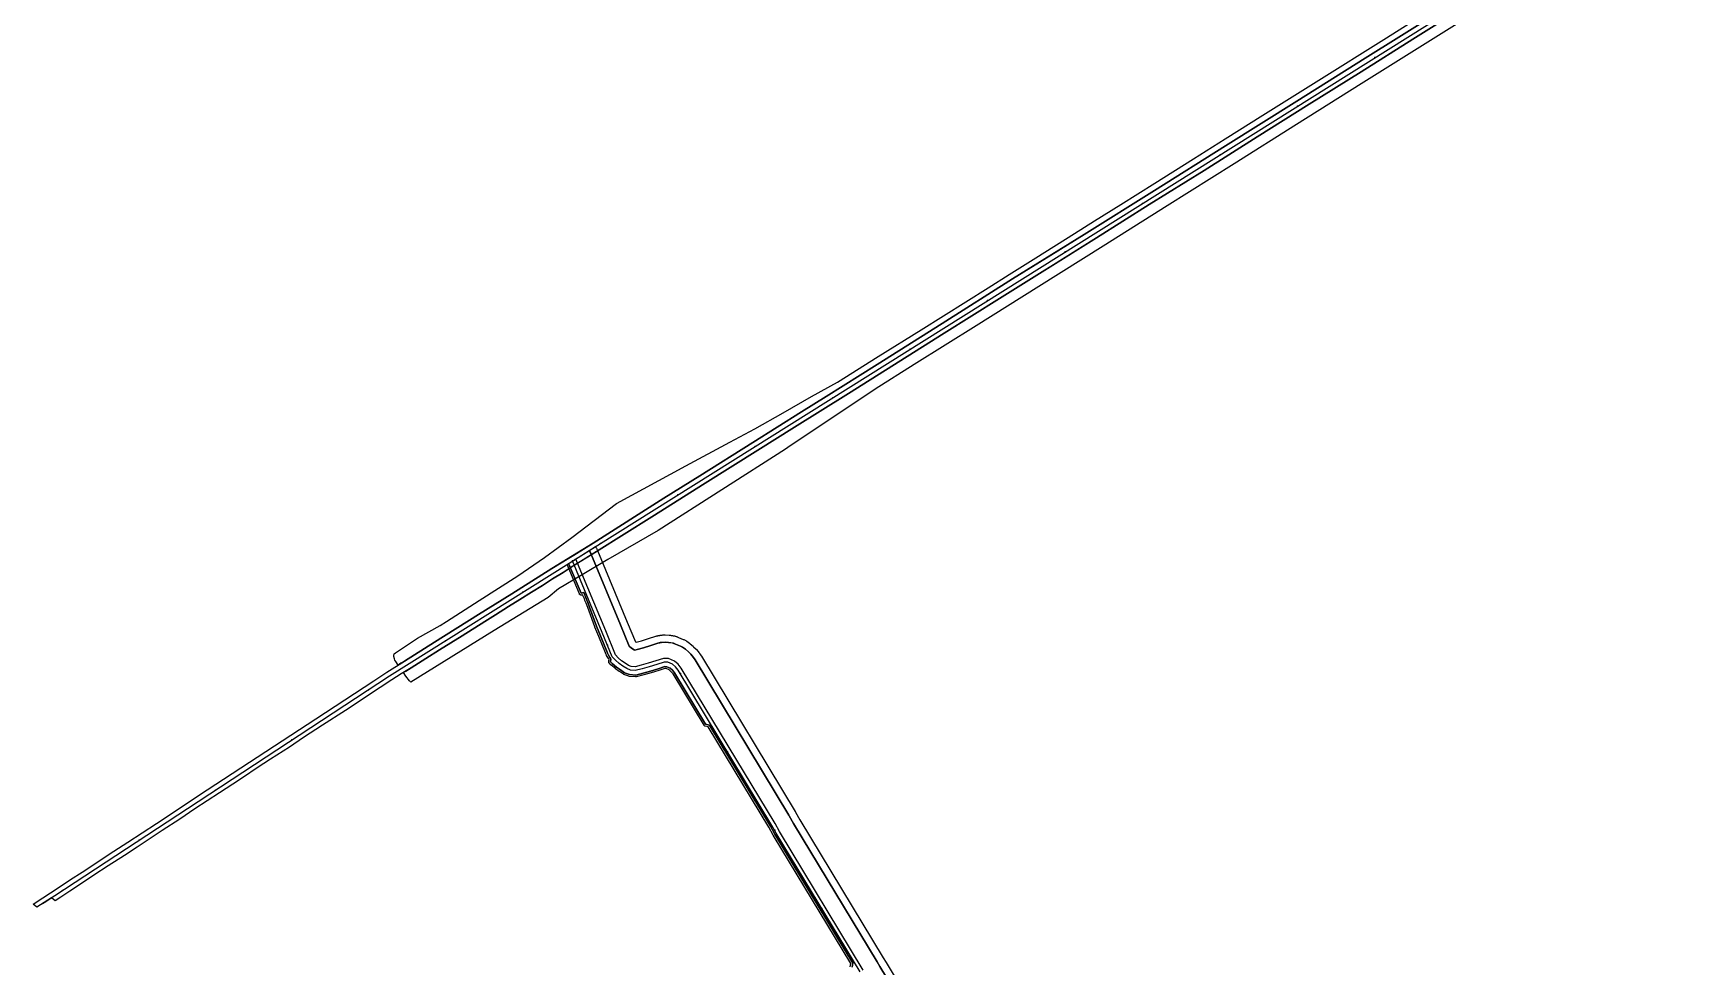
# Model space of a CAD drawing. Header units: inches. Extents: x 87993 to 113012, y 435073 to 454214.
# Drawn here: x 87993 to 89814, y 440391 to 441413 of the extents above; entities that cross this region are included whole.
import ezdxf

# ---------------------------------------------------------------- set-up
doc = ezdxf.new("R2010")
doc.units = ezdxf.units.IN
doc.header["$MEASUREMENT"] = 0
for name, color, linetype, true_color in [('As_waterkering_LDS', 7, 'Continuous', 0x05e8a7), ('As_waterkering_ZES', 7, 'Continuous', 0x00e84b), ('Beschermingszone_LDS', 7, 'Continuous', 0x54e8d6), ('Beschermingszone_ZES', 7, 'Continuous', 0xfbe8ed), ('Grens_bebouwingsvrije_zone_ZES', 7, 'Continuous', 0xa4e805), ('Kernzone_LDS', 7, 'Continuous', 0xf7e890), ('Kernzone_ZES', 7, 'Continuous', 0xf3e833), ('Referentiepunten_LDS', 7, 'Continuous', 0x98e8ec), ('Referentiepunten_ZES', 7, 'Continuous', 0xb0e81c)]:
    doc.layers.add(name, color=color, linetype=linetype, true_color=true_color)

msp = doc.modelspace()

# ---------------------------------------------------------------- linework, layer by layer
at = {"layer": 'As_waterkering_LDS'}
for points in [[(88382.7, 440709.7), (88579, 440832.9), (88583.1, 440835.5), (88583.9, 440836), (88588.9, 440839.1), (90317.4, 441924.3), (90346.9, 441944.9), (90380, 441973.7), (90397.5, 441993.3), (90435.6, 442040.9), (90477.9, 442098.3), (90526.7, 442170.6), (90586.9, 442252.9), (90607.4, 442276.4)], [(88001.9, 440459.7), (88003.3, 440460.6), (88005.2, 440461.8), (88173.3, 440572.2), (88382.7, 440709.7)]]:
    msp.add_lwpolyline(points, dxfattribs=at)
at = {"layer": 'As_waterkering_ZES'}
msp.add_lwpolyline([(88897.4, 440385.7), (88805.7, 440537.5), (88800.9, 440546.1), (88698.5, 440715.9), (88695.6, 440719.5), (88692.3, 440722.3), (88686.9, 440724.6), (88683, 440724.8), (88675, 440722.2), (88666.7, 440719.6), (88659, 440717.5), (88651.5, 440715.6), (88646.2, 440716), (88642.1, 440717.6), (88638, 440720.3), (88634, 440723.1), (88629.8, 440726.7), (88626.3, 440730.6), (88615.4, 440757.3), (88582.9, 440835.4)], dxfattribs=at)
at = {"layer": 'Beschermingszone_LDS'}
msp.add_lwpolyline([(89526.1, 441433.4), (89449.8, 441385.5), (89375, 441338.6), (89297, 441289.6), (89219.1, 441240.7), (89142.4, 441192.5), (89064, 441144.2), (88987.2, 441095.1), (88916, 441050.4), (88860.2, 441015.3), (88833.3, 440998.5), (88780.1, 440965.1), (88721.9, 440928.5), (88682.8, 440904), (88605.5, 440854.8), (88560.3, 440827.1), (88516.4, 440799.5), (88480.1, 440776.7), (88431.8, 440746.4), (88399, 440725.8), (88395.2, 440723.4), (88392.1, 440721.5), (88389.5, 440725.5), (88388.7, 440726.9), (88388, 440728.4), (88387.5, 440731), (88387.5, 440732.2), (88387.9, 440733.6), (88389.4, 440734.8), (88413.4, 440750.8), (88438.1, 440764.9), (88444.9, 440769.2), (88480.9, 440792), (88523.2, 440819.2), (88552.1, 440839.3), (88582.1, 440861.2), (88631, 440898.1), (88706.8, 440939.4), (88754.7, 440965.4), (88782.2, 440980.1), (88813.2, 440997.5), (88844.1, 441015.2), (88872.5, 441031.1), (88917, 441059), (88964.2, 441088.3), (89013, 441119.1), (89037.3, 441134.4), (89060.2, 441148.8), (89089.5, 441167.2), (89131.7, 441193.7), (89153.7, 441207.5), (89182.6, 441225.6), (89219.6, 441248.9), (89261.8, 441275.4), (89296.7, 441297.4), (89337.8, 441323.3), (89398.9, 441361.6), (89469.9, 441406.1), (89538.3, 441449.1)], dxfattribs=at)
msp.add_polyline3d([(89589.8, 441447.9, 0), (89518.2, 441403.1, 0), (89445.4, 441357.6, 0), (89374.6, 441313, 0), (89306.2, 441270, 0), (89233.2, 441224, 0), (89163.1, 441179.9, 0), (89092.8, 441135.7, 0), (89024.3, 441092.7, 0), (88956.6, 441050.4, 0), (88913.8, 441023.2, 0), (88818.4, 440959.7, 0), (88815.7, 440957.9, 0), (88676.4, 440868.8, 0), (88621.3, 440836.9, 0), (88593.2, 440820.1, 0), (88567.5, 440804.9, 0), (88556.1, 440795.5, 0), (88497.2, 440759.2, 0), (88406.1, 440702.9, 0), (88404.4, 440704.2, 0), (88400.5, 440709.2, 0), (88398, 440713.4, 0), (88400.5, 440714.8, 0), (88406.4, 440718.6, 0), (88422.3, 440728.6, 0), (88437.4, 440738.1, 0), (88462, 440753.6, 0), (88487.1, 440769.2, 0), (88498.7, 440776.6, 0), (88513, 440785.6, 0), (88525.1, 440793.1, 0), (88537.9, 440801.2, 0), (88549.9, 440808.7, 0), (88560.9, 440815.7, 0), (88572.5, 440822.8, 0), (88583.7, 440830.1, 0), (88586.4, 440831.8, 0), (88609.2, 440845.8, 0), (88669.5, 440883.7, 0), (88727.9, 440920.4, 0), (88785.6, 440956.6, 0), (88825.6, 440981.7, 0), (88884.5, 441018.7, 0), (88989.4, 441084.7, 0), (89049.6, 441122.6, 0), (89099.3, 441153.5, 0), (89155.7, 441189.1, 0), (89213.5, 441225.3, 0), (89273.4, 441262.6, 0), (89331.6, 441299.5, 0), (89388.4, 441335.2, 0), (89445.4, 441370.7, 0), (89501.7, 441406.3, 0), (89559.1, 441442.2, 0)], dxfattribs=at)
at = {"layer": 'Beschermingszone_ZES'}
for points in [[(88956.5, 440329.5, 0), (88919, 440391.7, 0), (88915.9, 440396.9, 0), (88824.4, 440548.3, 0), (88819.7, 440556.7, 0), (88819.4, 440557.2, 0), (88717, 440727.1, 0), (88715.2, 440729.6, 0), (88712.2, 440733.3, 0), (88709.6, 440735.9, 0), (88706.3, 440738.8, 0), (88703.1, 440741, 0), (88700.9, 440742.1, 0), (88695.5, 440744.5, 0), (88693.1, 440745.3, 0), (88690.5, 440745.9, 0), (88687.9, 440746.2, 0), (88684, 440746.4, 0), (88681.4, 440746.3, 0), (88678.8, 440746, 0), (88676.3, 440745.3, 0), (88668.4, 440742.8, 0), (88660.6, 440740.3, 0), (88653.5, 440738.4, 0), (88650.8, 440737.7, 0), (88650.2, 440738.1, 0), (88647.3, 440740.1, 0), (88644.9, 440742.2, 0), (88635.3, 440765.5, 0), (88602.9, 440843.7, 0), (88601.2, 440846.9, 0), (88608, 440851.1, 0), (88608.2, 440850.8, 0), (88608.5, 440850.3, 0), (88608.5, 440850.2, 0), (88608.8, 440849.8, 0), (88609, 440849.3, 0), (88609.3, 440848.8, 0), (88609.6, 440848.3, 0), (88609.8, 440847.8, 0), (88610, 440847.3, 0), (88610.2, 440846.8, 0), (88642.7, 440768.5, 0), (88651.6, 440747, 0), (88652.3, 440746.4, 0), (88658.4, 440748, 0), (88666, 440750.4, 0), (88673.8, 440753, 0), (88674.3, 440753.1, 0), (88674.9, 440753.3, 0), (88675.4, 440753.4, 0), (88676, 440753.6, 0), (88676.5, 440753.7, 0), (88677.1, 440753.8, 0), (88677.5, 440753.9, 0), (88677.7, 440753.9, 0), (88678.2, 440754, 0), (88678.7, 440754.1, 0), (88679.3, 440754.2, 0), (88679.8, 440754.2, 0), (88680.4, 440754.3, 0), (88681, 440754.3, 0), (88681.5, 440754.4, 0), (88682.1, 440754.4, 0), (88682.6, 440754.4, 0), (88683.1, 440754.4, 0), (88683.3, 440754.4, 0), (88683.8, 440754.4, 0), (88684.3, 440754.4, 0), (88688.4, 440754.2, 0), (88688.9, 440754.2, 0), (88689.4, 440754.1, 0), (88690, 440754.1, 0), (88690.6, 440754, 0), (88691.1, 440753.9, 0), (88691.7, 440753.8, 0), (88692.2, 440753.8, 0), (88692.3, 440753.7, 0), (88692.8, 440753.6, 0), (88693.3, 440753.5, 0), (88693.9, 440753.4, 0), (88694.4, 440753.3, 0), (88695, 440753.1, 0), (88695.5, 440753, 0), (88696, 440752.8, 0), (88696.6, 440752.6, 0), (88697.1, 440752.4, 0), (88697.6, 440752.2, 0), (88698.1, 440752, 0), (88698.6, 440751.8, 0), (88704, 440749.5, 0), (88704.5, 440749.3, 0), (88706.7, 440748.2, 0), (88707.1, 440747.9, 0), (88707.7, 440747.5, 0), (88710.9, 440745.3, 0), (88711.5, 440744.9, 0), (88714.8, 440742, 0), (88715.3, 440741.5, 0), (88717.9, 440738.9, 0), (88718.3, 440738.4, 0), (88721.4, 440734.7, 0), (88721.8, 440734.2, 0), (88722.2, 440733.6, 0), (88723.6, 440731.7, 0), (88723.9, 440731.2, 0), (88826.3, 440561.3, 0), (88826.6, 440560.8, 0), (88826.7, 440560.6, 0), (88831.3, 440552.3, 0), (88922.7, 440401.1, 0), (88925.9, 440395.9, 0), (88963.4, 440333.6, 0)], [(88886.5, 440391.2, 0), (88887.2, 440394.9, 0), (88802.3, 440535.4, 0), (88802.2, 440535.5, 0), (88802.2, 440535.5, 0), (88797.5, 440544.1, 0), (88731.2, 440653.9, 0), (88727.9, 440654.7, 0), (88727.6, 440654.8, 0), (88727.3, 440655, 0), (88727.1, 440655.2, 0), (88726.9, 440655.4, 0), (88726.7, 440655.7, 0), (88692.8, 440711.9, 0), (88690.5, 440714.6, 0), (88688.6, 440716.3, 0), (88685.3, 440717.7, 0), (88683.9, 440717.8, 0), (88677.1, 440715.5, 0), (88668.7, 440712.9, 0), (88668.7, 440712.9, 0), (88660.7, 440710.7, 0), (88660.7, 440710.7, 0), (88652.4, 440708.6, 0), (88652.1, 440708.6, 0), (88651.8, 440708.6, 0), (88644.9, 440709.1, 0), (88644.7, 440709.1, 0), (88644.4, 440709.2, 0), (88639, 440711.2, 0), (88638.8, 440711.4, 0), (88638.7, 440711.4, 0), (88634.1, 440714.5, 0), (88634, 440714.5, 0), (88629.8, 440717.5, 0), (88629.7, 440717.6, 0), (88625, 440721.5, 0), (88624.9, 440721.7, 0), (88622.9, 440723.9, 0), (88622.7, 440724.1, 0), (88622.6, 440724.4, 0), (88622.5, 440724.7, 0), (88622.4, 440725.1, 0), (88622.4, 440725.8, 0), (88622.4, 440726.1, 0), (88622.4, 440726.3, 0), (88622.5, 440726.6, 0), (88622.8, 440727.5, 0), (88622.6, 440727.8, 0), (88622.1, 440728.8, 0), (88620.1, 440732.1, 0), (88620, 440732.4, 0), (88619.4, 440733.7, 0), (88618.9, 440734.7, 0), (88618.9, 440734.8, 0), (88611.7, 440752.7, 0), (88607.3, 440763.1, 0), (88607.3, 440763.2, 0), (88599.5, 440784.3, 0), (88597.7, 440789.3, 0), (88596.8, 440791.5, 0), (88596.4, 440792.1, 0), (88596.3, 440792.3, 0), (88596.2, 440792.6, 0), (88595.8, 440793.9, 0), (88593.9, 440798.4, 0), (88592.6, 440798.1, 0), (88592.3, 440798.1, 0), (88592, 440798.1, 0), (88591.7, 440798.1, 0), (88591.4, 440798.2, 0), (88591.1, 440798.4, 0), (88590.9, 440798.6, 0), (88590.6, 440798.8, 0), (88590.5, 440799, 0), (88590.3, 440799.3, 0), (88576.9, 440831.6, 0), (88578.6, 440832.7, 0), (88592.2, 440800.1, 0), (88595.1, 440800.8, 0), (88597.7, 440794.5, 0), (88598.1, 440793.2, 0), (88598.6, 440792.4, 0), (88599.6, 440790, 0), (88601.4, 440785, 0), (88609.1, 440763.9, 0), (88613.6, 440753.5, 0), (88620.7, 440735.5, 0), (88621.2, 440734.5, 0), (88621.8, 440733.2, 0), (88623.8, 440729.8, 0), (88624.4, 440728.7, 0), (88624.9, 440727.7, 0), (88624.4, 440725.9, 0), (88624.4, 440725.2, 0), (88626.3, 440723.1, 0), (88631, 440719.1, 0), (88635.2, 440716.1, 0), (88639.8, 440713.1, 0), (88645.1, 440711.1, 0), (88652, 440710.6, 0), (88660.2, 440712.6, 0), (88668.1, 440714.8, 0), (88676.5, 440717.4, 0), (88683.6, 440719.8, 0), (88685.8, 440719.7, 0), (88689.6, 440718, 0), (88692, 440716, 0), (88694.4, 440713, 0), (88728.4, 440656.7, 0), (88732.5, 440655.7, 0), (88799.2, 440545.1, 0), (88804, 440536.5, 0), (88804, 440536.5, 0), (88889.3, 440395.3, 0), (88888.5, 440390.8, 0)]]:
    msp.add_polyline3d(points, dxfattribs=at)
at = {"layer": 'Grens_bebouwingsvrije_zone_ZES'}
msp.add_lwpolyline([(88900.8, 440387.8), (88809.2, 440539.5), (88804.4, 440548.1), (88701.8, 440718.2), (88698.4, 440722.3), (88694.5, 440725.7), (88687.9, 440728.6), (88682.4, 440728.8), (88673.8, 440726), (88665.6, 440723.4), (88657.9, 440721.3), (88651.2, 440719.7), (88647, 440719.9), (88643.9, 440721.1), (88640.3, 440723.6), (88636.5, 440726.2), (88632.6, 440729.5), (88629.7, 440732.7), (88619.1, 440758.8), (88586.5, 440837.2), (88586.3, 440837.7)], dxfattribs=at)
at = {"layer": 'Kernzone_LDS'}
msp.add_lwpolyline([(89559.1, 441442.2), (89501.7, 441406.3), (89445.4, 441370.7), (89388.4, 441335.2), (89331.6, 441299.5), (89273.4, 441262.6), (89213.5, 441225.3), (89155.7, 441189.1), (89105.9, 441157.6), (89099.3, 441153.5), (89049.6, 441122.6), (88989.4, 441084.7), (88884.5, 441018.7), (88825.6, 440981.7), (88785.6, 440956.6), (88727.9, 440920.4), (88669.5, 440883.7), (88609.2, 440845.8), (88591.4, 440834.8), (88581.5, 440828.7), (88581.5, 440828.6), (88572.5, 440822.8), (88560.9, 440815.7), (88549.9, 440808.7), (88537.9, 440801.2), (88525.1, 440793.1), (88513, 440785.6), (88498.7, 440776.6), (88487.1, 440769.2), (88462, 440753.6), (88437.4, 440738.1), (88422.3, 440728.6), (88406.4, 440718.6), (88395.4, 440711.8), (88385.4, 440705.5), (88372.4, 440696.9), (88334.4, 440671.6), (88309.6, 440655.7), (88288.7, 440642.2), (88273.2, 440631.6), (88252.7, 440618.4), (88238, 440608.9), (88223, 440598.9), (88211.3, 440591.1), (88196.9, 440581.7), (88169.8, 440564.1), (88153.4, 440553), (88134.2, 440540.4), (88118.9, 440530.4), (88106.6, 440522.3), (88093, 440513.1), (88075.1, 440501.8), (88059.4, 440491.5), (88047.1, 440483.3), (88033.3, 440474.2), (88023.3, 440467.7), (88016.9, 440463.5), (88013, 440466.9), (87997.2, 440456.5), (87993.2, 440459.9), (88003.6, 440466.7), (88020.2, 440477.6), (88034, 440486.7), (88046.5, 440494.9), (88063.6, 440506.1), (88076.2, 440514.4), (88096.6, 440527.8), (88127.8, 440548.2), (88183.3, 440584.8), (88247.6, 440627), (88302.2, 440662.8), (88365.4, 440704.3), (88379.9, 440713.8), (88399, 440725.8), (88431.8, 440746.4), (88480.1, 440776.7), (88516.4, 440799.5), (88560.3, 440827.1), (88578.7, 440838.4), (88584.2, 440841.7), (88605.5, 440854.8), (88682.8, 440904), (88721.9, 440928.5), (88780.1, 440965.1), (88833.3, 440998.5), (88860.2, 441015.3), (88916, 441050.4), (88987.2, 441095.1), (89064, 441144.2), (89105.9, 441170), (89142.4, 441192.5), (89219.1, 441240.7), (89297, 441289.6), (89375, 441338.6), (89449.8, 441385.5), (89526.1, 441433.4)], dxfattribs=at)
at = {"layer": 'Kernzone_ZES'}
msp.add_lwpolyline([(88888.5, 440390.8), (88889.3, 440395.3), (88804, 440536.5), (88804, 440536.5), (88799.2, 440545.1), (88732.5, 440655.7), (88728.4, 440656.7), (88694.4, 440713), (88692, 440716), (88689.6, 440718), (88685.8, 440719.7), (88683.6, 440719.8), (88676.5, 440717.4), (88668.1, 440714.8), (88660.2, 440712.6), (88652, 440710.6), (88645.1, 440711.1), (88639.8, 440713.1), (88635.2, 440716.1), (88631, 440719.1), (88626.3, 440723.1), (88624.4, 440725.2), (88624.4, 440725.9), (88624.9, 440727.7), (88624.4, 440728.7), (88623.8, 440729.8), (88621.8, 440733.2), (88621.2, 440734.5), (88620.7, 440735.5), (88613.6, 440753.5), (88609.1, 440763.9), (88601.4, 440785), (88599.6, 440790), (88598.6, 440792.4), (88598.1, 440793.2), (88597.7, 440794.5), (88595.1, 440800.8), (88592.2, 440800.1), (88578.6, 440832.7), (88579, 440832.9), (88582.1, 440834.8), (88583.8, 440835.9), (88583.9, 440836), (88585.8, 440837.2), (88588.9, 440839.1), (88601.2, 440846.9, -0.041757), (88602.9, 440843.7), (88635.3, 440765.5), (88644.9, 440742.2), (88647.3, 440740.1), (88650.2, 440738.1), (88650.8, 440737.7), (88653.5, 440738.4), (88660.6, 440740.3), (88668.4, 440742.8), (88676.3, 440745.3, -0.090533), (88684, 440746.4), (88687.9, 440746.2, -0.090351), (88695.5, 440744.5), (88700.9, 440742.1), (88703.1, 440741), (88706.3, 440738.8), (88709.6, 440735.9), (88712.2, 440733.3), (88715.2, 440729.6), (88717, 440727.1), (88819.4, 440557.2), (88819.7, 440556.7), (88824.4, 440548.3), (88915.9, 440396.9), (88919, 440391.7), (88956.5, 440329.5)], format="xyb", dxfattribs=at)
at = {"layer": 'Referentiepunten_LDS'}
for p in [(89460.3, 441386.2), (89375.6, 441333), (89290.9, 441279.8), (89206.2, 441226.7), (89121.5, 441173.5), (89036.8, 441120.3), (88952.1, 441067.2), (88867.4, 441014), (88782.7, 440960.8), (88698, 440907.6), (88613.3, 440854.5), (88528.6, 440801.3), (88443.9, 440748.1), (88359.6, 440694.5), (88276, 440639.6), (88192.4, 440584.7), (88108.8, 440529.8), (88025.2, 440474.9)]:
    msp.add_point(p, dxfattribs=at)
at = {"layer": 'Referentiepunten_ZES'}
for p in [(88582.8, 440835.7), (88621.1, 440743.3), (88700.8, 440712.1), (88752.4, 440626.5), (88803.9, 440540.8), (88855.5, 440455.1)]:
    msp.add_point(p, dxfattribs=at)

doc.saveas('drawing.dxf')
